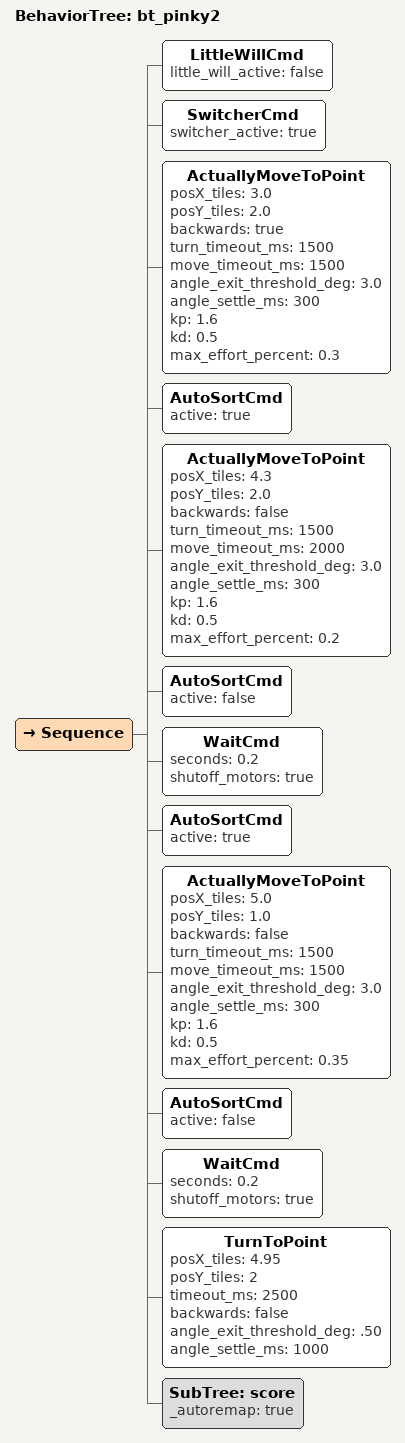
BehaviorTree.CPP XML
<?xml version="1.0" encoding="UTF-8"?>
<root BTCPP_format="4"
  main_tree_to_execute="bt_pinky2"

>
  <include path="bt_scoring.xml"/>
  <BehaviorTree ID="bt_pinky2"
  >
    <Sequence>

      <LittleWillCmd little_will_active="false"/>
        <SwitcherCmd switcher_active="true"/>
      <ActuallyMoveToPoint posX_tiles="3.0"
        posY_tiles="2.0"
        backwards="true"
        turn_timeout_ms="1500"
        move_timeout_ms="1500"
        angle_exit_threshold_deg="3.0"
                      angle_settle_ms="300"

        kp="1.6"
        kd="0.5"
        max_effort_percent="0.3"/>
      <AutoSortCmd active="true"/>
      <ActuallyMoveToPoint posX_tiles="4.3"
        posY_tiles="2.0"
        backwards="false"
        turn_timeout_ms="1500"
        move_timeout_ms="2000"
        angle_exit_threshold_deg="3.0"
                      angle_settle_ms="300"

        kp="1.6"
        kd="0.5"
        max_effort_percent="0.2"/>

        <AutoSortCmd active="false"/>
      <WaitCmd seconds="0.2"
        shutoff_motors="true"/>

              <AutoSortCmd active="true"/>
<ActuallyMoveToPoint posX_tiles="5.0"
        posY_tiles="1.0"
        backwards="false"
        turn_timeout_ms="1500"
        move_timeout_ms="1500"
        angle_exit_threshold_deg="3.0"
                      angle_settle_ms="300"

        kp="1.6"
        kd="0.5"
        max_effort_percent="0.35"/>

        <AutoSortCmd active="false"/>
        <WaitCmd seconds="0.2"
        shutoff_motors="true"/>
        <TurnToPoint posX_tiles="4.95"
        posY_tiles="2"
      timeout_ms="2500"
      backwards="false"
      angle_exit_threshold_deg=".50"
              angle_settle_ms="1000"
/>

        <!-- ===== Scoring subtree (defined in bt_scoring.xml) =====
        Assumes the robot is already lined up at the goal. Move this
        SubTree wherever scoring should happen in the sequence. -->
        <SubTree ID="score" _autoremap="true"/>

      <!-- ===== Switcher (digital port 2) ===== -->

      <!-- ===== Little Will (digital port 7) ===== -->

      <!-- Hold here so the tree doesn't loop/restart while observing -->
    </Sequence>
  </BehaviorTree>
</root>
